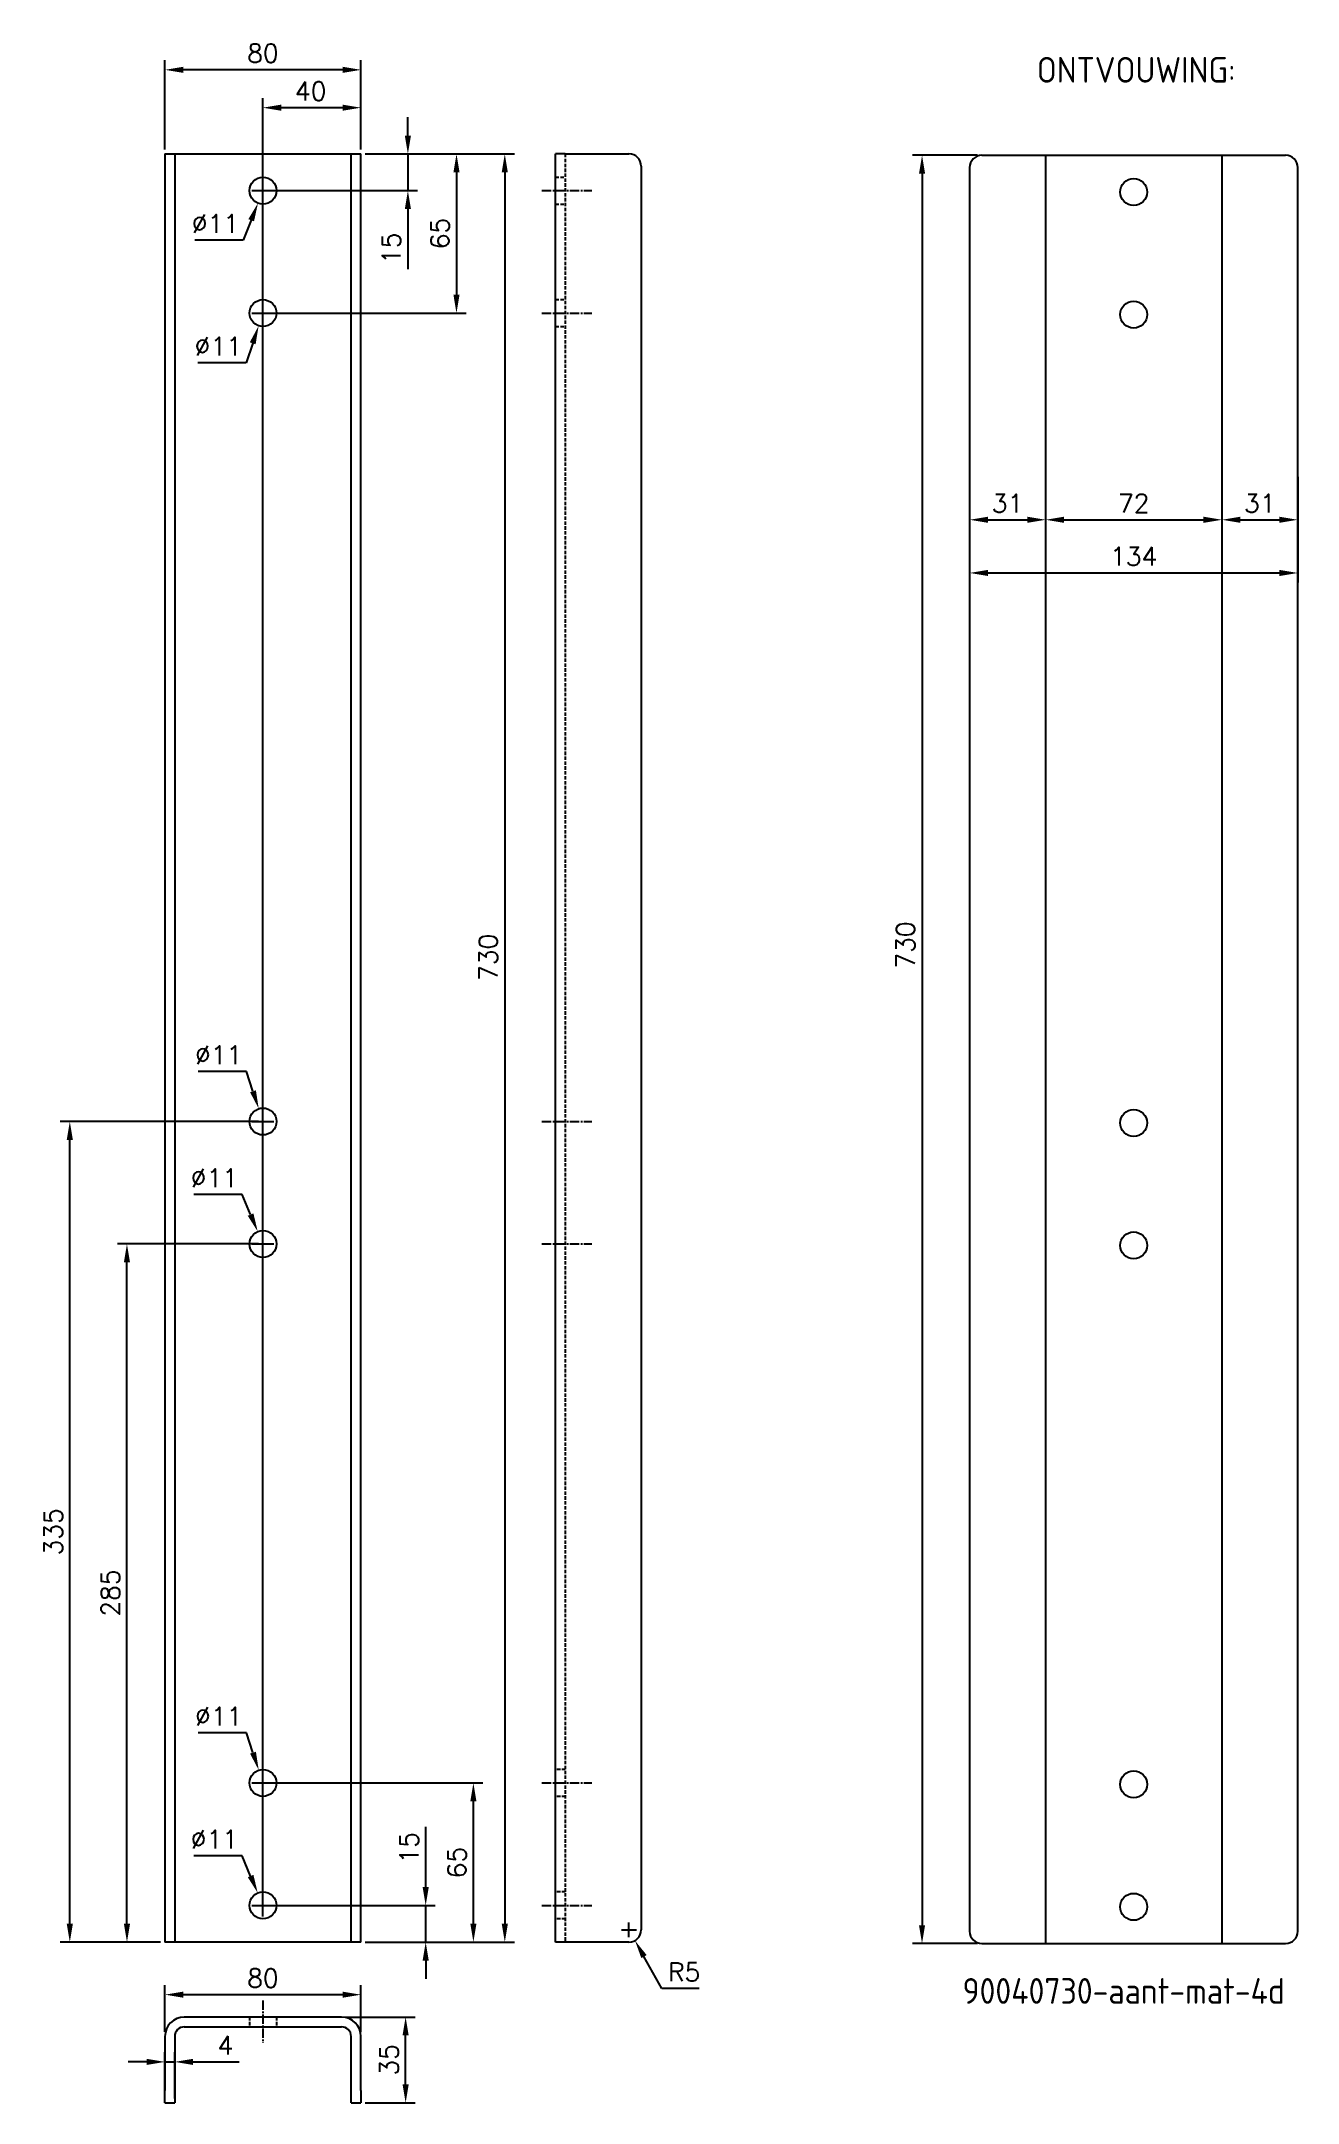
# Model space of a CAD drawing. Extents: x 4043 to 4557, y 794 to 1635.
import ezdxf

# ---------------------------------------------------------------- set-up
doc = ezdxf.new("R2010")
doc.units = 0
doc.header["$LTSCALE"] = 0.2
doc.linetypes.add('Aslijn', pattern=[28.575, 19.05, -3.175, 3.175, -3.175])
doc.linetypes.add('Streeplijn', pattern=[10, 7, -3])
doc.layers.get('DEFPOINTS').update_dxf_attribs({"linetype": 'CONTINUOUS'})
for name, color, linetype in [('50VOL', 13, 'CONTINUOUS'), ('70VOL', 5, 'CONTINUOUS'), ('7A', 4, 'Aslijn'), ('AM_3', 6, 'Streeplijn'), ('BRANDLIJN', 93, 'CONTINUOUS')]:
    doc.layers.add(name, color=color, linetype=linetype)
doc.styles.add('ROMANS', font='romans.shx')
doc.styles.get("Standard").update_dxf_attribs({"font": 'isocp.shx'})
doc.dimstyles.new('1_OP_03$0', dxfattribs={"dimscale": 3, "dimtxt": 2.5, "dimasz": 2.5, "dimexe": 1.3, "dimexo": 0.6, "dimgap": 1, "dimtad": 1, "dimdec": 1, "dimdsep": 46, "dimtxsty": 'ROMANS', "dimcen": -1.5, "dimclrd": 150, "dimclre": 150, "dimclrt": 5, "dimadec": 0, "dimazin": 0, "dimtfac": 1, "dimtdec": 1, "dimtmove": 0, "dimatfit": 3, "dimfxl": 0, "dimtolj": 1, "dimtzin": 0, "dimarcsym": 0})
doc.dimstyles.new('1_OP_03$3', dxfattribs={"dimscale": 3, "dimtxt": 2.5, "dimasz": 2.5, "dimexe": 1.3, "dimexo": 0.6, "dimgap": 1, "dimtad": 1, "dimtoh": 1, "dimdec": 1, "dimdsep": 46, "dimtxsty": 'ROMANS', "dimcen": -1.5, "dimclrd": 150, "dimclre": 150, "dimclrt": 5, "dimadec": 0, "dimazin": 0, "dimtfac": 1, "dimtdec": 1, "dimtofl": 0, "dimtmove": 0, "dimatfit": 0, "dimfxl": 0, "dimtolj": 1, "dimtzin": 0, "dimarcsym": 0})
doc.dimstyles.new('1_OP_03$4', dxfattribs={"dimscale": 3, "dimtxt": 2.5, "dimasz": 2.5, "dimexe": 1.3, "dimexo": 0.6, "dimgap": 1, "dimtad": 1, "dimtoh": 1, "dimdec": 1, "dimdsep": 46, "dimtxsty": 'ROMANS', "dimcen": 1, "dimclrd": 150, "dimclre": 150, "dimclrt": 5, "dimadec": 0, "dimazin": 0, "dimtfac": 1, "dimtdec": 1, "dimtofl": 0, "dimtmove": 0, "dimatfit": 3, "dimfxl": 0, "dimtolj": 1, "dimtzin": 0, "dimarcsym": 0})

# ---------------------------------------------------------------- blocks, each defined once
blk = doc.blocks.new('*D1')
at = {"layer": '70VOL', "color": 150, "lineweight": -2}
for p, q in [((4167.92, 828.86), (4196.19, 828.86)), ((4192.29, 801.36), (4192.29, 821.36)), ((4175.82, 793.86), (4196.19, 793.86))]:
    blk.add_line(p, q, dxfattribs=at)
at = {"layer": '70VOL', "color": 150}
for points in [[(4191.04, 821.36), (4193.54, 821.36), (4192.29, 828.86)], [(4191.04, 801.36), (4193.54, 801.36), (4192.29, 793.86)]]:
    blk.add_solid(points, dxfattribs=at)
at = {"layer": 'DEFPOINTS', "color": 0}
for p in [(4166.12, 828.86), (4192.29, 828.86), (4174.02, 793.86)]:
    blk.add_point(p, dxfattribs=at)
at = {"layer": '70VOL', "color": 5, "insert": (4185.54, 811.36), "char_height": 7.5, "attachment_point": 5, "rotation": 90, "style": 'ROMANS'}
blk.add_mtext('\\A1;35', dxfattribs=at)
blk = doc.blocks.new('*D2')
at = {"layer": '70VOL', "color": 150, "lineweight": -2}
for p, q in [((4094.02, 822.76), (4094.02, 841.88)), ((4174.02, 822.76), (4174.02, 841.88)), ((4166.52, 837.98), (4101.52, 837.98))]:
    blk.add_line(p, q, dxfattribs=at)
at = {"layer": '70VOL', "color": 150}
for points in [[(4101.52, 839.23), (4101.52, 836.73), (4094.02, 837.98)], [(4166.52, 839.23), (4166.52, 836.73), (4174.02, 837.98)]]:
    blk.add_solid(points, dxfattribs=at)
at = {"layer": 'DEFPOINTS', "color": 0}
for p in [(4094.02, 837.98), (4094.02, 820.96), (4174.02, 820.96)]:
    blk.add_point(p, dxfattribs=at)
at = {"layer": '70VOL', "color": 5, "insert": (4134.02, 844.73), "char_height": 7.5, "attachment_point": 5, "style": 'ROMANS'}
blk.add_mtext('\\A1;80', dxfattribs=at)
blk = doc.blocks.new('*D3')
at = {"layer": '70VOL', "color": 150, "lineweight": -2}
for p, q in [((4200.48, 881.93), (4200.48, 906.51)), ((4135.82, 874.43), (4204.38, 874.43)), ((4200.48, 859.43), (4200.48, 874.43)), ((4175.82, 859.43), (4204.38, 859.43)), ((4200.48, 851.93), (4200.48, 844.43))]:
    blk.add_line(p, q, dxfattribs=at)
at = {"layer": '70VOL', "color": 150}
for points in [[(4199.23, 881.93), (4201.73, 881.93), (4200.48, 874.43)], [(4199.23, 851.93), (4201.73, 851.93), (4200.48, 859.43)]]:
    blk.add_solid(points, dxfattribs=at)
at = {"layer": 'DEFPOINTS', "color": 0}
for p in [(4134.02, 874.43), (4200.48, 874.43), (4174.02, 859.43)]:
    blk.add_point(p, dxfattribs=at)
at = {"layer": '70VOL', "color": 5, "insert": (4193.73, 897.97), "char_height": 7.5, "attachment_point": 5, "rotation": 90, "style": 'ROMANS'}
blk.add_mtext('\\A1;15', dxfattribs=at)
blk = doc.blocks.new('*D4')
at = {"layer": '70VOL', "color": 150, "lineweight": -2}
for p, q in [((4135.82, 924.43), (4223.86, 924.43)), ((4219.96, 866.93), (4219.96, 916.93)), ((4175.82, 859.43), (4223.86, 859.43))]:
    blk.add_line(p, q, dxfattribs=at)
at = {"layer": '70VOL', "color": 150}
for points in [[(4218.71, 916.93), (4221.21, 916.93), (4219.96, 924.43)], [(4218.71, 866.93), (4221.21, 866.93), (4219.96, 859.43)]]:
    blk.add_solid(points, dxfattribs=at)
at = {"layer": 'DEFPOINTS', "color": 0}
for p in [(4134.02, 924.43), (4219.96, 924.43), (4174.02, 859.43)]:
    blk.add_point(p, dxfattribs=at)
at = {"layer": '70VOL', "color": 5, "insert": (4213.21, 891.93), "char_height": 7.5, "attachment_point": 5, "rotation": 90, "style": 'ROMANS'}
blk.add_mtext('\\A1;65', dxfattribs=at)
blk = doc.blocks.new('*D5')
at = {"layer": '70VOL', "color": 150, "lineweight": -2}
for p, q in [((4193.21, 1596.93), (4193.21, 1604.43)), ((4175.82, 1589.43), (4197.11, 1589.43)), ((4193.21, 1589.43), (4193.21, 1574.43)), ((4135.82, 1574.43), (4197.11, 1574.43)), ((4193.21, 1566.93), (4193.21, 1542.36))]:
    blk.add_line(p, q, dxfattribs=at)
at = {"layer": '70VOL', "color": 150}
for points in [[(4191.96, 1596.93), (4194.46, 1596.93), (4193.21, 1589.43)], [(4191.96, 1566.93), (4194.46, 1566.93), (4193.21, 1574.43)]]:
    blk.add_solid(points, dxfattribs=at)
at = {"layer": 'DEFPOINTS', "color": 0}
for p in [(4174.02, 1589.43), (4134.02, 1574.43), (4193.21, 1574.43)]:
    blk.add_point(p, dxfattribs=at)
at = {"layer": '70VOL', "color": 5, "insert": (4186.46, 1550.9), "char_height": 7.5, "attachment_point": 5, "rotation": 90, "style": 'ROMANS'}
blk.add_mtext('\\A1;15', dxfattribs=at)
blk = doc.blocks.new('*D6')
at = {"layer": '70VOL', "color": 150, "lineweight": -2}
for p, q in [((4175.82, 1589.43), (4216.96, 1589.43)), ((4213.06, 1581.93), (4213.06, 1531.93)), ((4135.82, 1524.43), (4216.96, 1524.43))]:
    blk.add_line(p, q, dxfattribs=at)
at = {"layer": '70VOL', "color": 150}
for points in [[(4211.81, 1581.93), (4214.31, 1581.93), (4213.06, 1589.43)], [(4211.81, 1531.93), (4214.31, 1531.93), (4213.06, 1524.43)]]:
    blk.add_solid(points, dxfattribs=at)
at = {"layer": 'DEFPOINTS', "color": 0}
for p in [(4174.02, 1589.43), (4134.02, 1524.43), (4213.06, 1524.43)]:
    blk.add_point(p, dxfattribs=at)
at = {"layer": '70VOL', "color": 5, "insert": (4206.31, 1556.93), "char_height": 7.5, "attachment_point": 5, "rotation": 90, "style": 'ROMANS'}
blk.add_mtext('\\A1;65', dxfattribs=at)
blk = doc.blocks.new('*D7')
at = {"layer": '70VOL', "color": 150, "lineweight": -2}
for p, q in [((4134.02, 876.23), (4134.02, 1612.19)), ((4166.52, 1608.29), (4141.52, 1608.29)), ((4174.02, 1591.23), (4174.02, 1612.19))]:
    blk.add_line(p, q, dxfattribs=at)
at = {"layer": '70VOL', "color": 150}
for points in [[(4141.52, 1609.54), (4141.52, 1607.04), (4134.02, 1608.29)], [(4166.52, 1609.54), (4166.52, 1607.04), (4174.02, 1608.29)]]:
    blk.add_solid(points, dxfattribs=at)
at = {"layer": 'DEFPOINTS', "color": 0}
for p in [(4134.02, 1608.29), (4174.02, 1589.43), (4134.02, 874.43)]:
    blk.add_point(p, dxfattribs=at)
at = {"layer": '70VOL', "color": 5, "insert": (4153.52, 1615.04), "char_height": 7.5, "attachment_point": 5, "style": 'ROMANS'}
blk.add_mtext('\\A1;40', dxfattribs=at)
blk = doc.blocks.new('*D8')
at = {"layer": '70VOL', "color": 150, "lineweight": -2}
for p, q in [((4094.02, 1591.23), (4094.02, 1627.65)), ((4174.02, 1591.23), (4174.02, 1627.65)), ((4166.52, 1623.75), (4101.52, 1623.75))]:
    blk.add_line(p, q, dxfattribs=at)
at = {"layer": '70VOL', "color": 150}
for points in [[(4101.52, 1625), (4101.52, 1622.5), (4094.02, 1623.75)], [(4166.52, 1625), (4166.52, 1622.5), (4174.02, 1623.75)]]:
    blk.add_solid(points, dxfattribs=at)
at = {"layer": 'DEFPOINTS', "color": 0}
for p in [(4094.02, 1623.75), (4094.02, 1589.43), (4174.02, 1589.43)]:
    blk.add_point(p, dxfattribs=at)
at = {"layer": '70VOL', "color": 5, "insert": (4134.02, 1630.5), "char_height": 7.5, "attachment_point": 5, "style": 'ROMANS'}
blk.add_mtext('\\A1;80', dxfattribs=at)
blk = doc.blocks.new('*D9')
at = {"layer": '70VOL', "color": 150, "lineweight": -2}
for p, q in [((4129.52, 1574.43), (4138.52, 1574.43)), ((4134.02, 1569.93), (4134.02, 1578.93)), ((4129.22, 1562.35), (4125.99, 1554.22)), ((4125.99, 1554.22), (4106.21, 1554.22))]:
    blk.add_line(p, q, dxfattribs=at)
at = {"layer": '70VOL', "color": 150}
blk.add_solid([(4128.06, 1562.81), (4130.38, 1561.89), (4131.99, 1569.32)], dxfattribs=at)
at = {"layer": 'DEFPOINTS', "color": 0}
for p in [(4136.04, 1579.55), (4131.99, 1569.32)]:
    blk.add_point(p, dxfattribs=at)
at = {"layer": '70VOL', "color": 5, "insert": (4114.6, 1560.97), "char_height": 7.5, "attachment_point": 5, "style": 'ROMANS'}
blk.add_mtext('\\A1;∅11', dxfattribs=at)
blk = doc.blocks.new('*D10')
at = {"layer": '70VOL', "color": 150, "lineweight": -2}
for p, q in [((4129.52, 1524.43), (4138.52, 1524.43)), ((4134.02, 1519.93), (4134.02, 1528.93)), ((4129.85, 1512.12), (4127.15, 1504.15)), ((4127.15, 1504.15), (4107.37, 1504.15))]:
    blk.add_line(p, q, dxfattribs=at)
at = {"layer": '70VOL', "color": 150}
blk.add_solid([(4128.66, 1512.52), (4131.03, 1511.72), (4132.25, 1519.22)], dxfattribs=at)
at = {"layer": 'DEFPOINTS', "color": 0}
for p in [(4135.78, 1529.64), (4132.25, 1519.22)]:
    blk.add_point(p, dxfattribs=at)
at = {"layer": '70VOL', "color": 5, "insert": (4115.76, 1510.9), "char_height": 7.5, "attachment_point": 5, "style": 'ROMANS'}
blk.add_mtext('\\A1;∅11', dxfattribs=at)
blk = doc.blocks.new('*D11')
at = {"layer": '70VOL', "color": 150, "lineweight": -2}
for p, q in [((4127.3, 944.88), (4107.51, 944.88)), ((4129.96, 936.78), (4127.3, 944.88)), ((4134.02, 919.93), (4134.02, 928.93)), ((4129.52, 924.43), (4138.52, 924.43))]:
    blk.add_line(p, q, dxfattribs=at)
at = {"layer": '70VOL', "color": 150}
blk.add_solid([(4131.15, 937.17), (4128.77, 936.39), (4132.3, 929.66)], dxfattribs=at)
at = {"layer": 'DEFPOINTS', "color": 0}
for p in [(4132.3, 929.66), (4135.73, 919.21)]:
    blk.add_point(p, dxfattribs=at)
at = {"layer": '70VOL', "color": 5, "insert": (4115.91, 951.63), "char_height": 7.5, "attachment_point": 5, "style": 'ROMANS'}
blk.add_mtext('\\A1;∅11', dxfattribs=at)
blk = doc.blocks.new('*D12')
at = {"layer": '70VOL', "color": 150, "lineweight": -2}
for p, q in [((4125.54, 894.65), (4105.75, 894.65)), ((4128.99, 886.42), (4125.54, 894.65)), ((4134.02, 869.93), (4134.02, 878.93)), ((4129.52, 874.43), (4138.52, 874.43))]:
    blk.add_line(p, q, dxfattribs=at)
at = {"layer": '70VOL', "color": 150}
blk.add_solid([(4130.14, 886.91), (4127.83, 885.94), (4131.89, 879.51)], dxfattribs=at)
at = {"layer": 'DEFPOINTS', "color": 0}
for p in [(4131.89, 879.51), (4136.14, 869.36)]:
    blk.add_point(p, dxfattribs=at)
at = {"layer": '70VOL', "color": 5, "insert": (4114.14, 901.4), "char_height": 7.5, "attachment_point": 5, "style": 'ROMANS'}
blk.add_mtext('\\A1;∅11', dxfattribs=at)
blk = doc.blocks.new('*D13')
at = {"layer": '70VOL', "color": 150, "lineweight": -2}
for p, q in [((4175.82, 1589.43), (4236.68, 1589.43)), ((4232.78, 1581.93), (4232.78, 866.93)), ((4175.82, 859.43), (4236.68, 859.43))]:
    blk.add_line(p, q, dxfattribs=at)
at = {"layer": '70VOL', "color": 150}
for points in [[(4231.53, 1581.93), (4234.03, 1581.93), (4232.78, 1589.43)], [(4231.53, 866.93), (4234.03, 866.93), (4232.78, 859.43)]]:
    blk.add_solid(points, dxfattribs=at)
at = {"layer": 'DEFPOINTS', "color": 0}
for p in [(4174.02, 1589.43), (4174.02, 859.43), (4232.78, 859.43)]:
    blk.add_point(p, dxfattribs=at)
at = {"layer": '70VOL', "color": 5, "insert": (4226.03, 1261.46), "char_height": 7.5, "attachment_point": 5, "rotation": 90, "style": 'ROMANS'}
blk.add_mtext('\\A1;730', dxfattribs=at)
blk = doc.blocks.new('*D14')
at = {"layer": '70VOL', "color": 150, "lineweight": -2}
for p, q in [((4283.5, 861.43), (4283.5, 867.43)), ((4280.5, 864.43), (4286.5, 864.43)), ((4296.97, 840.46), (4289.62, 853.54)), ((4312.11, 840.46), (4296.97, 840.46))]:
    blk.add_line(p, q, dxfattribs=at)
at = {"layer": '70VOL', "color": 150}
blk.add_solid([(4290.71, 854.15), (4288.53, 852.92), (4285.95, 860.07)], dxfattribs=at)
at = {"layer": 'DEFPOINTS', "color": 0}
for p in [(4283.5, 864.43), (4285.95, 860.07)]:
    blk.add_point(p, dxfattribs=at)
at = {"layer": '70VOL', "color": 5, "insert": (4306.04, 847.21), "char_height": 7.5, "attachment_point": 5, "style": 'ROMANS'}
blk.add_mtext('\\A1;R5', dxfattribs=at)
blk = doc.blocks.new('*D15')
at = {"layer": '70VOL', "color": 150, "lineweight": -2}
for p, q in [((4086.52, 810.55), (4079.02, 810.55)), ((4094.02, 795.66), (4094.02, 814.45)), ((4094.02, 810.55), (4098.02, 810.55)), ((4098.02, 795.66), (4098.02, 814.45)), ((4105.52, 810.55), (4124.37, 810.55))]:
    blk.add_line(p, q, dxfattribs=at)
at = {"layer": '70VOL', "color": 150}
for points in [[(4086.52, 811.8), (4086.52, 809.3), (4094.02, 810.55)], [(4105.52, 811.8), (4105.52, 809.3), (4098.02, 810.55)]]:
    blk.add_solid(points, dxfattribs=at)
at = {"layer": 'DEFPOINTS', "color": 0}
for p in [(4098.02, 810.55), (4094.02, 793.86), (4098.02, 793.86)]:
    blk.add_point(p, dxfattribs=at)
at = {"layer": '70VOL', "color": 5, "insert": (4118.69, 817.3), "char_height": 7.5, "attachment_point": 5, "style": 'ROMANS'}
blk.add_mtext('\\A1;4', dxfattribs=at)
blk = doc.blocks.new('*D16')
at = {"layer": '70VOL', "color": 150, "lineweight": -2}
for p, q in [((4422.6, 1457.58), (4422.6, 1436.17)), ((4453.6, 1462.58), (4453.6, 1436.17)), ((4430.1, 1440.07), (4446.1, 1440.07))]:
    blk.add_line(p, q, dxfattribs=at)
at = {"layer": '70VOL', "color": 150}
for points in [[(4430.1, 1441.32), (4430.1, 1438.82), (4422.6, 1440.07)], [(4446.1, 1441.32), (4446.1, 1438.82), (4453.6, 1440.07)]]:
    blk.add_solid(points, dxfattribs=at)
at = {"layer": 'DEFPOINTS', "color": 0}
for p in [(4453.6, 1464.38), (4422.6, 1459.38), (4453.6, 1440.07)]:
    blk.add_point(p, dxfattribs=at)
at = {"layer": '70VOL', "color": 5, "insert": (4438.1, 1446.82), "char_height": 7.5, "attachment_point": 5, "style": 'ROMANS'}
blk.add_mtext('\\A1;31', dxfattribs=at)
blk = doc.blocks.new('*D17')
at = {"layer": '70VOL', "color": 150, "lineweight": -2}
for p, q in [((4525.6, 1462.58), (4525.6, 1436.17)), ((4556.61, 1457.58), (4556.61, 1436.17)), ((4533.1, 1440.07), (4549.11, 1440.07))]:
    blk.add_line(p, q, dxfattribs=at)
at = {"layer": '70VOL', "color": 150}
for points in [[(4533.1, 1441.32), (4533.1, 1438.82), (4525.6, 1440.07)], [(4549.11, 1441.32), (4549.11, 1438.82), (4556.61, 1440.07)]]:
    blk.add_solid(points, dxfattribs=at)
at = {"layer": 'DEFPOINTS', "color": 0}
for p in [(4525.6, 1464.38), (4556.61, 1459.38), (4556.61, 1440.07)]:
    blk.add_point(p, dxfattribs=at)
at = {"layer": '70VOL', "color": 5, "insert": (4541.1, 1446.82), "char_height": 7.5, "attachment_point": 5, "style": 'ROMANS'}
blk.add_mtext('\\A1;31', dxfattribs=at)
blk = doc.blocks.new('*D18')
at = {"layer": '70VOL', "color": 150, "lineweight": -2}
for p, q in [((4422.6, 1457.58), (4422.6, 1414.46)), ((4556.61, 1457.58), (4556.61, 1414.46)), ((4430.1, 1418.36), (4549.11, 1418.36))]:
    blk.add_line(p, q, dxfattribs=at)
at = {"layer": '70VOL', "color": 150}
for points in [[(4430.1, 1419.61), (4430.1, 1417.11), (4422.6, 1418.36)], [(4549.11, 1419.61), (4549.11, 1417.11), (4556.61, 1418.36)]]:
    blk.add_solid(points, dxfattribs=at)
at = {"layer": 'DEFPOINTS', "color": 0}
for p in [(4422.6, 1459.38), (4556.61, 1459.38), (4556.61, 1418.36)]:
    blk.add_point(p, dxfattribs=at)
at = {"layer": '70VOL', "color": 5, "insert": (4489.6, 1425.11), "char_height": 7.5, "attachment_point": 5, "style": 'ROMANS'}
blk.add_mtext('\\A1;134', dxfattribs=at)
blk = doc.blocks.new('*D19')
at = {"layer": '70VOL', "color": 150, "lineweight": -2}
for p, q in [((4425.8, 1588.85), (4399.27, 1588.85)), ((4403.17, 1581.35), (4403.17, 866.35)), ((4425.8, 858.85), (4399.27, 858.85))]:
    blk.add_line(p, q, dxfattribs=at)
at = {"layer": '70VOL', "color": 150}
for points in [[(4401.92, 1581.35), (4404.42, 1581.35), (4403.17, 1588.85)], [(4401.92, 866.35), (4404.42, 866.35), (4403.17, 858.85)]]:
    blk.add_solid(points, dxfattribs=at)
at = {"layer": 'DEFPOINTS', "color": 0}
for p in [(4427.6, 1588.85), (4403.17, 858.85), (4427.6, 858.85)]:
    blk.add_point(p, dxfattribs=at)
at = {"layer": '70VOL', "color": 5, "insert": (4396.42, 1266.47), "char_height": 7.5, "attachment_point": 5, "rotation": 90, "style": 'ROMANS'}
blk.add_mtext('\\A1;730', dxfattribs=at)
blk = doc.blocks.new('*D20')
at = {"layer": '70VOL', "color": 150, "lineweight": -2}
for p, q in [((4127.3, 1214.88), (4107.51, 1214.88)), ((4129.96, 1206.78), (4127.3, 1214.88)), ((4134.02, 1189.93), (4134.02, 1198.93)), ((4129.52, 1194.43), (4138.52, 1194.43))]:
    blk.add_line(p, q, dxfattribs=at)
at = {"layer": '70VOL', "color": 150}
blk.add_solid([(4131.15, 1207.17), (4128.77, 1206.39), (4132.3, 1199.66)], dxfattribs=at)
at = {"layer": 'DEFPOINTS', "color": 0}
for p in [(4132.3, 1199.66), (4135.73, 1189.21)]:
    blk.add_point(p, dxfattribs=at)
at = {"layer": '70VOL', "color": 5, "insert": (4115.91, 1221.63), "char_height": 7.5, "attachment_point": 5, "style": 'ROMANS'}
blk.add_mtext('\\A1;∅11', dxfattribs=at)
blk = doc.blocks.new('*D21')
at = {"layer": '70VOL', "color": 150, "lineweight": -2}
for p, q in [((4125.54, 1164.65), (4105.75, 1164.65)), ((4128.99, 1156.42), (4125.54, 1164.65)), ((4134.02, 1139.93), (4134.02, 1148.93)), ((4129.52, 1144.43), (4138.52, 1144.43))]:
    blk.add_line(p, q, dxfattribs=at)
at = {"layer": '70VOL', "color": 150}
blk.add_solid([(4130.14, 1156.91), (4127.83, 1155.94), (4131.89, 1149.51)], dxfattribs=at)
at = {"layer": 'DEFPOINTS', "color": 0}
for p in [(4131.89, 1149.51), (4136.14, 1139.36)]:
    blk.add_point(p, dxfattribs=at)
at = {"layer": '70VOL', "color": 5, "insert": (4114.14, 1171.4), "char_height": 7.5, "attachment_point": 5, "style": 'ROMANS'}
blk.add_mtext('\\A1;∅11', dxfattribs=at)
blk = doc.blocks.new('*D22')
at = {"layer": '70VOL', "color": 150, "lineweight": -2}
for p, q in [((4132.22, 1144.43), (4074.59, 1144.43)), ((4078.49, 866.93), (4078.49, 1136.93)), ((4092.22, 859.43), (4074.59, 859.43))]:
    blk.add_line(p, q, dxfattribs=at)
at = {"layer": '70VOL', "color": 150}
for points in [[(4077.24, 1136.93), (4079.74, 1136.93), (4078.49, 1144.43)], [(4077.24, 866.93), (4079.74, 866.93), (4078.49, 859.43)]]:
    blk.add_solid(points, dxfattribs=at)
at = {"layer": 'DEFPOINTS', "color": 0}
for p in [(4078.49, 1144.43), (4134.02, 1144.43), (4094.02, 859.43)]:
    blk.add_point(p, dxfattribs=at)
at = {"layer": '70VOL', "color": 5, "insert": (4071.74, 1001.93), "char_height": 7.5, "attachment_point": 5, "rotation": 90, "style": 'ROMANS'}
blk.add_mtext('\\A1;285', dxfattribs=at)
blk = doc.blocks.new('*D23')
at = {"layer": '70VOL', "color": 150, "lineweight": -2}
for p, q in [((4132.22, 1194.43), (4051.25, 1194.43)), ((4055.15, 866.93), (4055.15, 1186.93)), ((4092.22, 859.43), (4051.25, 859.43))]:
    blk.add_line(p, q, dxfattribs=at)
at = {"layer": '70VOL', "color": 150}
for points in [[(4053.9, 1186.93), (4056.4, 1186.93), (4055.15, 1194.43)], [(4053.9, 866.93), (4056.4, 866.93), (4055.15, 859.43)]]:
    blk.add_solid(points, dxfattribs=at)
at = {"layer": 'DEFPOINTS', "color": 0}
for p in [(4055.15, 1194.43), (4134.02, 1194.43), (4094.02, 859.43)]:
    blk.add_point(p, dxfattribs=at)
at = {"layer": '70VOL', "color": 5, "insert": (4048.4, 1026.93), "char_height": 7.5, "attachment_point": 5, "rotation": 90, "style": 'ROMANS'}
blk.add_mtext('\\A1;335', dxfattribs=at)
blk = doc.blocks.new('*D24')
at = {"layer": '70VOL', "color": 150, "lineweight": -2}
for p, q in [((4453.6, 1462.58), (4453.6, 1436.17)), ((4525.6, 1462.58), (4525.6, 1436.17)), ((4461.1, 1440.07), (4518.1, 1440.07))]:
    blk.add_line(p, q, dxfattribs=at)
at = {"layer": '70VOL', "color": 150}
for points in [[(4461.1, 1441.32), (4461.1, 1438.82), (4453.6, 1440.07)], [(4518.1, 1441.32), (4518.1, 1438.82), (4525.6, 1440.07)]]:
    blk.add_solid(points, dxfattribs=at)
at = {"layer": 'DEFPOINTS', "color": 0}
for p in [(4453.6, 1464.38), (4525.6, 1464.38), (4525.6, 1440.07)]:
    blk.add_point(p, dxfattribs=at)
at = {"layer": '70VOL', "color": 5, "insert": (4489.6, 1446.82), "char_height": 7.5, "attachment_point": 5, "style": 'ROMANS'}
blk.add_mtext('\\A1;72', dxfattribs=at)

msp = doc.modelspace()

# ---------------------------------------------------------------- linework, layer by layer
at = {"layer": '50VOL'}
for p, q in [((4094.02, 1589.43), (4174.02, 1589.43)), ((4094.02, 1589.43), (4094.02, 859.43)), ((4098.02, 1589.43), (4098.02, 859.43)), ((4170.02, 859.43), (4170.02, 1589.43)), ((4174.02, 859.43), (4174.02, 1589.43)), ((4257.5, 1589.43), (4253.5, 1589.43)), ((4253.5, 859.43), (4253.5, 1589.43)), ((4257.5, 1589.43), (4283.5, 1589.43)), ((4288.5, 1584.43), (4288.5, 864.43)), ((4422.6, 1583.85), (4422.6, 863.85)), ((4427.6, 1588.85), (4551.61, 1588.85)), ((4453.6, 1588.85), (4453.6, 858.85)), ((4525.6, 1588.85), (4525.6, 858.85)), ((4556.61, 863.85), (4556.61, 1583.85)), ((4174.02, 859.43), (4094.02, 859.43)), ((4257.5, 859.43), (4253.5, 859.43)), ((4283.5, 859.43), (4257.5, 859.43)), ((4427.6, 858.85), (4551.61, 858.85)), ((4166.12, 828.86), (4101.92, 828.86)), ((4101.92, 824.86), (4166.12, 824.86)), ((4094.02, 820.96), (4094.02, 798.86)), ((4098.02, 820.96), (4098.02, 798.86)), ((4170.02, 798.86), (4170.02, 820.96)), ((4174.02, 798.86), (4174.02, 820.96)), ((4094.02, 793.86), (4094.02, 798.86)), ((4094.02, 793.86), (4098.02, 793.86)), ((4098.02, 798.86), (4098.02, 793.86)), ((4170.02, 793.86), (4170.02, 798.86)), ((4170.02, 793.86), (4174.02, 793.86)), ((4174.02, 798.86), (4174.02, 793.86))]:
    msp.add_line(p, q, dxfattribs=at)
for centre in [(4134.02, 1574.43), (4489.6, 1573.85), (4134.02, 1524.43), (4489.6, 1523.85), (4134.02, 1194.43), (4489.6, 1193.85), (4134.02, 1144.43), (4489.6, 1143.85), (4134.02, 924.43), (4489.6, 923.85), (4134.02, 874.43), (4489.6, 873.85)]:
    msp.add_circle(centre, 5.5, dxfattribs=at)
for centre, radius, start, end in [((4283.5, 1584.43), 5, 0, 90), ((4427.6, 1583.85), 5, 90, 180), ((4551.61, 1583.85), 5, 0, 90), ((4283.5, 864.43), 5, 270, 0), ((4427.6, 863.85), 5, 180, 270), ((4551.61, 863.85), 5, 270, 0), ((4101.92, 820.96), 7.9, 90, 180), ((4101.92, 820.96), 3.9, 90, 180), ((4166.12, 820.96), 7.9, 0, 90), ((4166.12, 820.96), 3.9, 0, 90)]:
    msp.add_arc(centre, radius, start, end, dxfattribs=at)
at = {"layer": '7A'}
for p, q in [((4247.94, 1574.43), (4268.27, 1574.43)), ((4247.94, 1524.43), (4268.27, 1524.43)), ((4247.94, 1194.43), (4268.27, 1194.43)), ((4247.94, 1144.43), (4268.27, 1144.43)), ((4247.94, 924.43), (4268.27, 924.43)), ((4247.94, 874.43), (4268.27, 874.43)), ((4134.02, 835.55), (4134.02, 818.35))]:
    msp.add_line(p, q, dxfattribs=at)
at = {"layer": 'AM_3'}
for p, q in [((4257.5, 1589.43), (4257.5, 859.43)), ((4253.5, 1579.93), (4257.5, 1579.93)), ((4253.5, 1568.93), (4257.5, 1568.93)), ((4253.5, 1529.93), (4257.5, 1529.93)), ((4253.5, 1518.93), (4257.5, 1518.93)), ((4257.5, 929.93), (4253.5, 929.93)), ((4257.5, 918.93), (4253.5, 918.93)), ((4257.5, 879.93), (4253.5, 879.93)), ((4257.5, 868.93), (4253.5, 868.93)), ((4128.52, 828.86), (4128.52, 824.86)), ((4139.52, 828.86), (4139.52, 824.86))]:
    msp.add_line(p, q, dxfattribs=at)

# ---------------------------------------------------------------- texts
at = {"layer": '70VOL'}
msp.add_text('ONTVOUWING:', height=10.5, dxfattribs=at).set_placement((4450.06, 1618.5, 16.21))
at = {"layer": 'BRANDLIJN'}
msp.add_text('90040730-aant-mat-4d', height=10.5, dxfattribs=at).set_placement((4419.71, 834.26, 16.21))

# ---------------------------------------------------------------- dimensions: what is measured, and where the dimension line sits
at = {"layer": '70VOL'}
for base, p2, picture, middle in [((4094.02, 1623.75), (4094.02, 1589.43), '*D8', (4134.02, 1623.75)), ((4134.02, 1608.29), (4134.02, 874.43), '*D7', (4153.52, 1608.29))]:
    dim = msp.add_linear_dim(base=base, p1=(4174.02, 1589.43), p2=p2, dimstyle='1_OP_03$0', dxfattribs=at)
    dim.commit()
    dim.dimension.update_dxf_attribs({"geometry": picture, "text_midpoint": middle, "dimtype": 160})
for base, p1, p2, angle, picture, middle in [((4193.21, 1574.43), (4174.02, 1589.43), (4134.02, 1574.43), 270, '*D5', (4186.46, 1550.9)), ((4213.06, 1524.43), (4174.02, 1589.43), (4134.02, 1524.43), 270, '*D6', (4206.31, 1556.93)), ((4055.15, 1194.43), (4094.02, 859.43), (4134.02, 1194.43), 90, '*D23', (4048.4, 1026.93)), ((4078.49, 1144.43), (4094.02, 859.43), (4134.02, 1144.43), 90, '*D22', (4071.74, 1001.93)), ((4219.96, 924.43), (4174.02, 859.43), (4134.02, 924.43), 270, '*D4', (4213.21, 891.93)), ((4200.48, 874.43), (4174.02, 859.43), (4134.02, 874.43), 270, '*D3', (4193.73, 897.97)), ((4192.29, 828.86), (4174.02, 793.86), (4166.12, 828.86), 270, '*D1', (4185.54, 811.36))]:
    dim = msp.add_linear_dim(base=base, p1=p1, p2=p2, angle=angle, dimstyle='1_OP_03$0', dxfattribs=at)
    dim.commit()
    dim.dimension.update_dxf_attribs({"geometry": picture, "text_midpoint": middle})
for base, p1, p2, angle, picture, middle in [((4232.78, 859.43), (4174.02, 1589.43), (4174.02, 859.43), 270, '*D13', (4232.78, 1261.46)), ((4403.17, 858.85), (4427.6, 1588.85), (4427.6, 858.85), 90, '*D19', (4403.17, 1266.47))]:
    dim = msp.add_linear_dim(base=base, p1=p1, p2=p2, angle=angle, dimstyle='1_OP_03$0', dxfattribs=at)
    dim.commit()
    dim.dimension.update_dxf_attribs({"geometry": picture, "text_midpoint": middle, "dimtype": 160})
for p1, p2, picture, middle in [((4136.04, 1579.55), (4131.99, 1569.32), '*D9', (4114.6, 1554.22)), ((4135.78, 1529.64), (4132.25, 1519.22), '*D10', (4115.76, 1504.15)), ((4135.73, 1189.21), (4132.3, 1199.66), '*D20', (4115.91, 1214.88)), ((4136.14, 1139.36), (4131.89, 1149.51), '*D21', (4114.14, 1164.65)), ((4135.73, 919.21), (4132.3, 929.66), '*D11', (4115.91, 944.88)), ((4136.14, 869.36), (4131.89, 879.51), '*D12', (4114.14, 894.65))]:
    dim = msp.add_diameter_dim_2p(p1=p1, p2=p2, dimstyle='1_OP_03$3', dxfattribs=at)
    dim.commit()
    dim.dimension.update_dxf_attribs({"geometry": picture, "text_midpoint": middle, "dimtype": 163})
for base, p1, p2, picture, middle in [((4453.6, 1440.07), (4422.6, 1459.38), (4453.6, 1464.38), '*D16', (4438.1, 1446.82)), ((4525.6, 1440.07), (4453.6, 1464.38), (4525.6, 1464.38), '*D24', (4489.6, 1446.82)), ((4556.61, 1440.07), (4525.6, 1464.38), (4556.61, 1459.38), '*D17', (4541.1, 1446.82)), ((4556.61, 1418.36), (4422.6, 1459.38), (4556.61, 1459.38), '*D18', (4489.6, 1425.11)), ((4094.02, 837.98), (4174.02, 820.96), (4094.02, 820.96), '*D2', (4134.02, 844.73)), ((4098.02, 810.55), (4094.02, 793.86), (4098.02, 793.86), '*D15', (4118.69, 817.3))]:
    dim = msp.add_linear_dim(base=base, p1=p1, p2=p2, dimstyle='1_OP_03$0', dxfattribs=at)
    dim.commit()
    dim.dimension.update_dxf_attribs({"geometry": picture, "text_midpoint": middle})
dim = msp.add_radius_dim(center=(4283.5, 864.43), mpoint=(4285.95, 860.07), dimstyle='1_OP_03$4', dxfattribs=at)
dim.commit()
dim.dimension.update_dxf_attribs({"geometry": '*D14', "text_midpoint": (4306.04, 847.21)})

doc.saveas('drawing.dxf')
